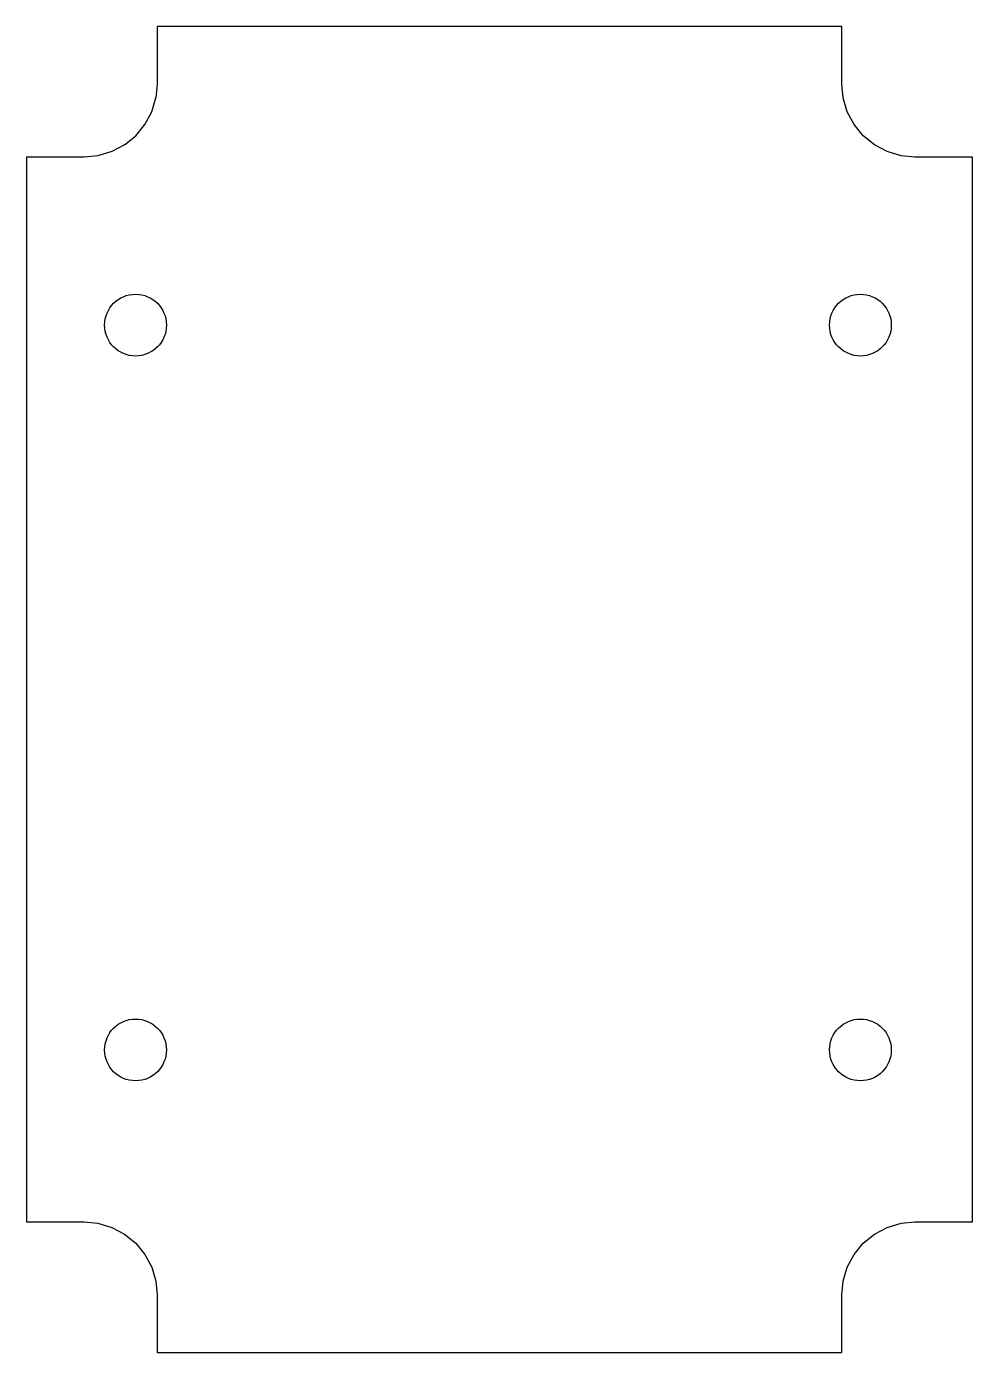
# Model space of a CAD drawing. Header units: millimetres. Extents: x 212.5 to 252.3, y 105.3 to 161.1.
import ezdxf

# ---------------------------------------------------------------- set-up
doc = ezdxf.new("R2010")
doc.units = ezdxf.units.MM

msp = doc.modelspace()

# ---------------------------------------------------------------- linework, layer by layer
at = {"color": 7, "linetype": 'Continuous'}
for p, q in [((246.757, 161.129), (217.957, 161.129)), ((217.957, 161.129), (217.957, 158.705)), ((246.757, 158.705), (246.757, 161.129)), ((217.957, 158.705), (217.899, 158.124)), ((246.814, 158.124), (246.757, 158.705)), ((217.723, 157.542), (217.899, 158.124)), ((246.99, 157.542), (246.814, 158.124)), ((217.436, 157.006), (217.723, 157.542)), ((247.277, 157.006), (246.99, 157.542)), ((217.05, 156.535), (217.436, 157.006)), ((247.663, 156.535), (247.277, 157.006)), ((216.58, 156.15), (217.05, 156.535)), ((248.133, 156.15), (247.663, 156.535)), ((215.462, 155.686), (214.881, 155.629)), ((216.044, 155.863), (215.462, 155.686)), ((216.58, 156.15), (216.044, 155.863)), ((248.669, 155.863), (248.133, 156.15)), ((249.251, 155.686), (248.669, 155.863)), ((249.832, 155.629), (249.251, 155.686)), ((214.881, 155.629), (212.457, 155.629)), ((212.457, 155.629), (212.457, 155.259)), ((212.457, 155.259), (212.457, 152.652)), ((252.257, 155.629), (249.832, 155.629)), ((252.257, 155.259), (252.257, 155.629)), ((252.257, 110.829), (252.257, 155.259)), ((212.457, 152.652), (212.457, 110.829)), ((212.457, 110.829), (214.881, 110.829)), ((214.881, 110.829), (215.462, 110.772)), ((215.462, 110.772), (216.044, 110.595)), ((216.044, 110.595), (216.58, 110.309)), ((248.133, 110.309), (248.669, 110.595)), ((248.669, 110.595), (249.251, 110.772)), ((249.251, 110.772), (249.832, 110.829)), ((249.832, 110.829), (252.257, 110.829)), ((216.58, 110.309), (217.05, 109.923)), ((247.663, 109.923), (248.133, 110.309)), ((217.05, 109.923), (217.436, 109.453)), ((217.436, 109.453), (217.723, 108.916)), ((246.99, 108.916), (247.277, 109.453)), ((247.277, 109.453), (247.663, 109.923)), ((217.723, 108.916), (217.899, 108.334)), ((246.814, 108.334), (246.99, 108.916)), ((217.899, 108.334), (217.957, 107.754)), ((246.757, 107.754), (246.814, 108.334)), ((217.957, 107.754), (217.957, 105.329)), ((246.757, 105.329), (246.757, 107.754)), ((217.957, 105.329), (246.757, 105.329))]:
    msp.add_line(p, q, dxfattribs=at)
for centre in [(217.042, 148.562), (247.542, 148.562), (217.042, 118.062), (247.542, 118.062)]:
    msp.add_circle(centre, 1.3, dxfattribs=at)

doc.saveas('drawing.dxf')
